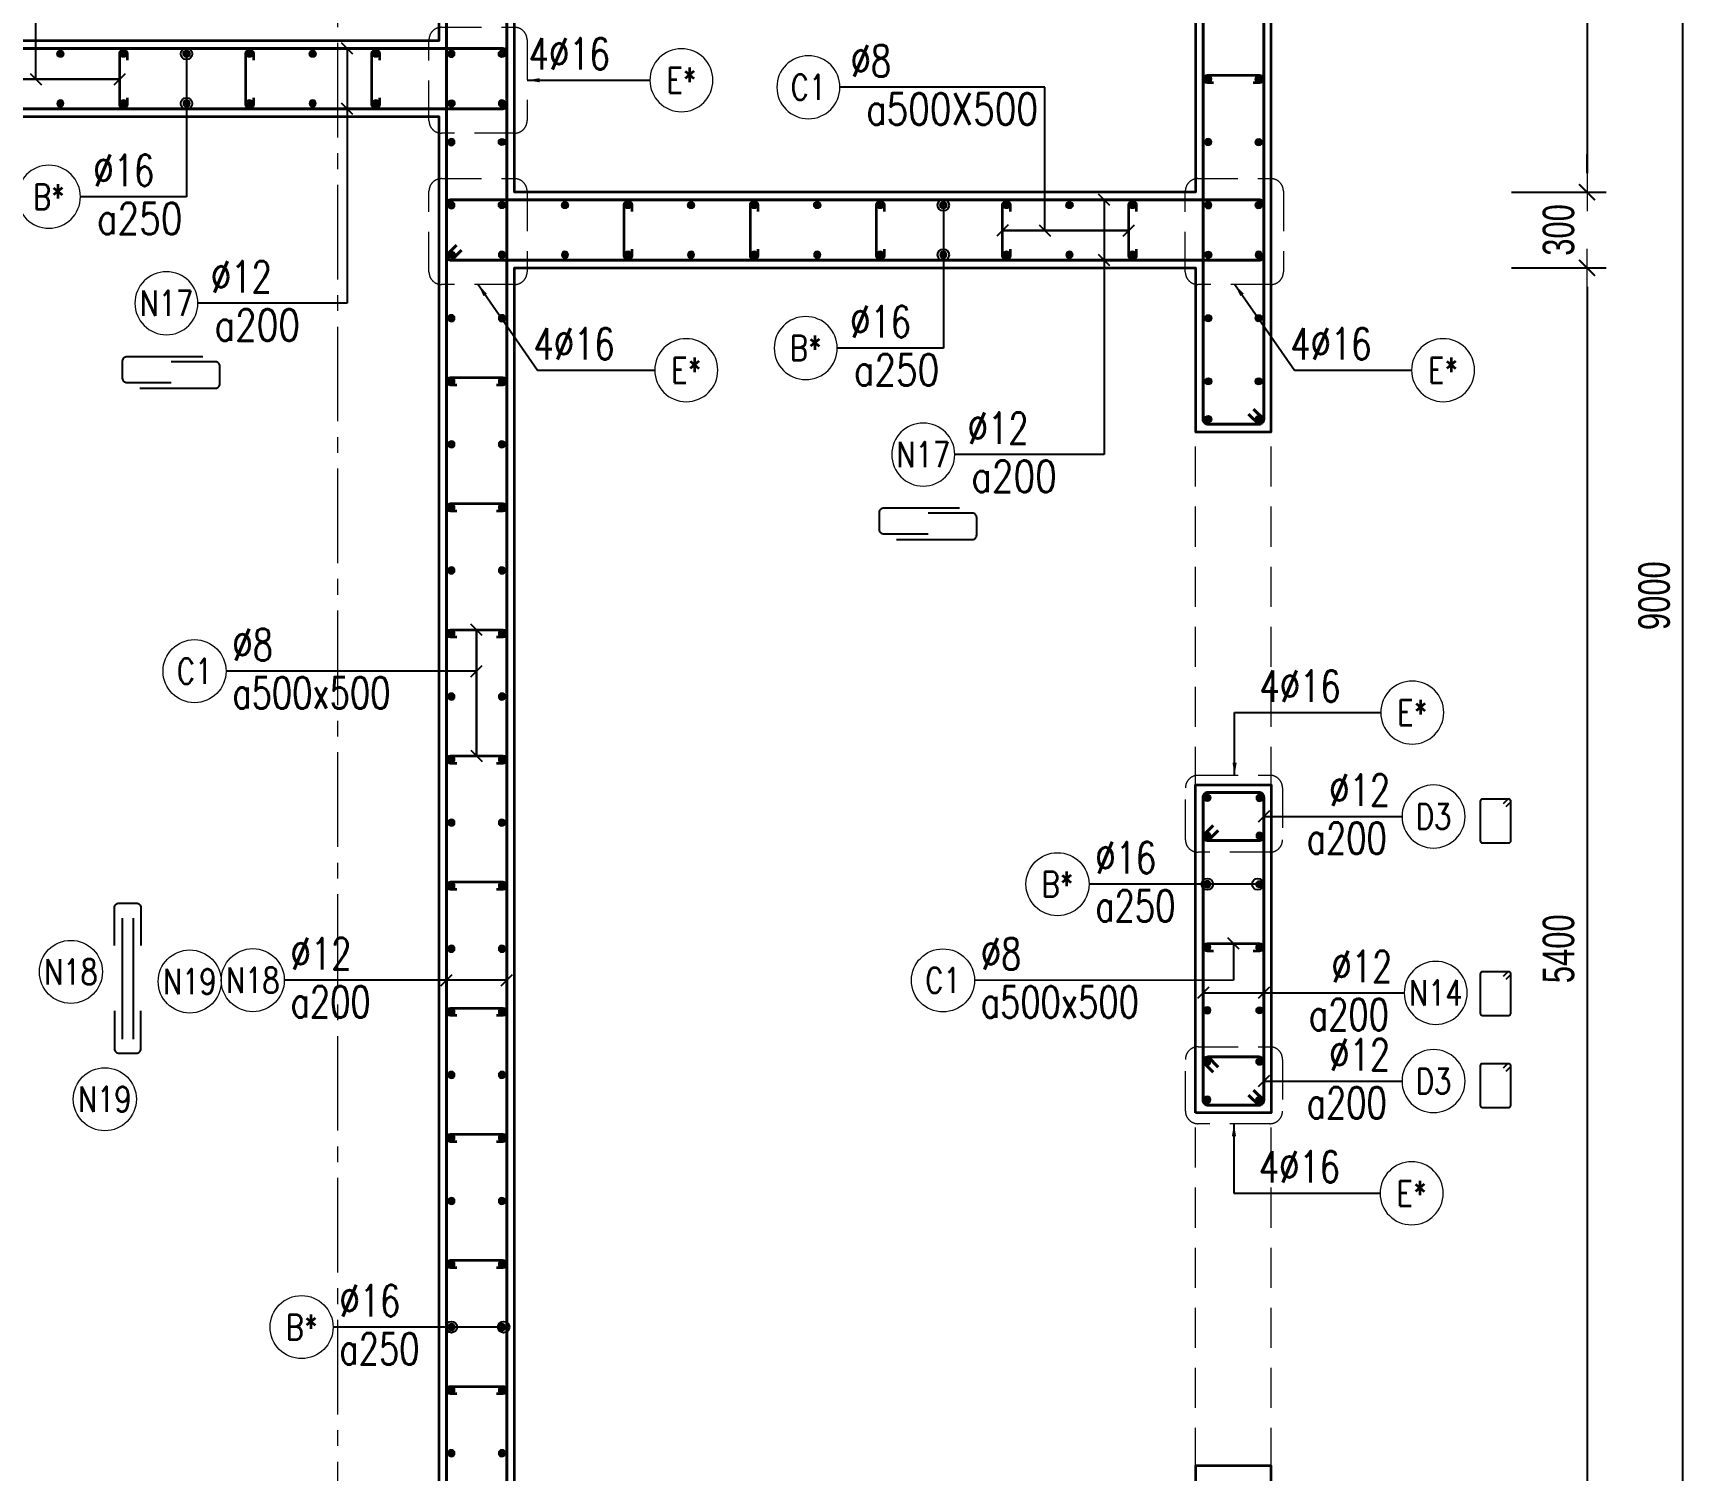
# Model space of a CAD drawing. Header units: millimetres. Extents: x 944027 to 981803, y -83026 to 82675.
# Drawn here: x 956264 to 962877, y 72288 to 77987 of the extents above; entities that cross this region are included whole.
import ezdxf
from ezdxf.enums import TextEntityAlignment as Align

# ---------------------------------------------------------------- set-up
doc = ezdxf.new("R2010")
doc.units = ezdxf.units.MM
doc.header["$MEASUREMENT"] = 0
for name, pattern in [('HIDDEN', [9.525, 6.35, -3.175]), ('HIDDEN2', [4.7625, 3.175, -1.5875]), ('HT_Grid$0$CENTER2', [1.125, 0.75, -0.125, 0.125, -0.125])]:
    doc.linetypes.add(name, pattern=pattern)
doc.layers.get('0').update_dxf_attribs({"lineweight": 20})
doc.layers.get('Defpoints').update_dxf_attribs({"color": 151, "lineweight": 9})
for name, color, linetype in [('Hidden', 9, 'HIDDEN'), ('Leader', 6, 'Continuous'), ('Ligature', 1, 'Continuous')]:
    doc.layers.add(name, color=color, linetype=linetype)
for name, color, linetype, lineweight in [('HT_Grid$0$NDC_S_AXIS', 5, 'HT_Grid$0$CENTER2', 13), ('KC-LEADER', 153, 'Continuous', 18), ('KC-THEP', 6, 'Continuous', 40), ('NDC_S_BEAM', 3, 'HIDDEN2', 20), ('NDC_S_DIM', 1, 'Continuous', 15), ('NDC_S_HIDDEN', 8, 'HIDDEN2', 13), ('NDC_S_LEADER', 1, 'Continuous', 15), ('NDC_S_REBAR', 4, 'Continuous', 35), ('NDC_S_STIRRUP', 4, 'Continuous', 40), ('NDC_S_VN TEXT', 7, 'Continuous', 20), ('NDC_S_WALL', 6, 'Continuous', 35)]:
    doc.layers.add(name, color=color, linetype=linetype, lineweight=lineweight)
doc.styles.add('NDC_ARIAL', font='arial.ttf', dxfattribs={"width": 0.85})
doc.styles.add('NDC_DIM', font='', dxfattribs={"width": 0.75})
doc.styles.add('NDC_EN TXT', font='romans.shx', dxfattribs={"width": 0.8})
doc.styles.get('NDC_DIM').set_extended_font_data('Dotum')
doc.dimstyles.new('NDC_1-50', dxfattribs={"dimscale": 50, "dimtxt": 2.5, "dimasz": 1, "dimexe": 1.5, "dimexo": 0, "dimgap": 0.8, "dimtad": 1, "dimdec": 0, "dimdsep": 46, "dimtxsty": 'NDC_ARIAL', "dimblk": 'DIMMARK', "dimcen": 49999.938995, "dimdle": 1.5, "dimclrd": 1, "dimclre": 1, "dimclrt": 3, "dimadec": 0, "dimazin": 0, "dimtfac": 1, "dimtdec": 0, "dimtix": 1, "dimtmove": 2, "dimatfit": 3, "dimfxl": 1, "dimarcsym": 0})
doc.dimstyles.new('NDC_dim_30', dxfattribs={"dimscale": 30, "dimtxt": 2.5, "dimasz": 1.5, "dimexe": 1.5, "dimexo": 2.5, "dimgap": 1, "dimtad": 1, "dimdec": 0, "dimzin": 0, "dimdsep": 46, "dimtxsty": 'NDC_DIM', "dimblk": 'DIMMARK', "dimcen": 0.09, "dimdle": 1.2, "dimclrd": 1, "dimclre": 1, "dimclrt": 3, "dimadec": 0, "dimazin": 0, "dimtfac": 1, "dimtdec": 0, "dimtix": 1, "dimtofl": 0, "dimtmove": 0, "dimatfit": 3, "dimfxl": 6, "dimfxlon": 1, "dimtolj": 1, "dimtzin": 0, "dimarcsym": 0})
doc.dimstyles.new('NDC_dim_50', dxfattribs={"dimscale": 50, "dimtxt": 2.5, "dimasz": 1.5, "dimexe": 1.5, "dimexo": 2.5, "dimgap": 1, "dimtad": 1, "dimdec": 0, "dimzin": 0, "dimdsep": 46, "dimtxsty": 'NDC_DIM', "dimblk": 'DIMMARK', "dimcen": 0.09, "dimdle": 1.2, "dimclrd": 1, "dimclre": 1, "dimclrt": 3, "dimadec": 0, "dimazin": 0, "dimtfac": 1, "dimtdec": 0, "dimtix": 1, "dimtofl": 0, "dimtmove": 0, "dimatfit": 3, "dimfxl": 6, "dimfxlon": 1, "dimtolj": 1, "dimtzin": 0, "dimarcsym": 0})

# ---------------------------------------------------------------- blocks, each defined once
blk = doc.blocks.new('THEP')
at = {"layer": 'KC-LEADER', "color": 6}
blk.add_circle((0, 0), 14, dxfattribs=at)
at = {"layer": 'KC-THEP'}
for p, q in [((-14, 0), (14, 0)), ((9.9, 9.9), (-9.9, -9.9)), ((-9.9, 9.9), (9.9, -9.9)), ((0, 14), (0, -14))]:
    blk.add_line(p, q, dxfattribs=at)
blk = doc.blocks.new('DIMMARK')
at = {"layer": 'NDC_S_DIM', "color": 1}
blk.add_line((-1.5, 0), (1, 0), dxfattribs=at)
at = {"layer": 'NDC_S_DIM', "color": 2, "const_width": 0.1}
blk.add_lwpolyline([(-0.424, -0.424), (0.424, 0.424)], dxfattribs=at)
blk = doc.blocks.new('*U10')
blk.add_circle((2.5, 0), 2.5)
at = {"layer": 'NDC_S_VN TEXT', "color": 3, "style": 'NDC_EN TXT'}
for tag, width, p in [('DK2', 0.75, (-0.85, 0.85)), ('KC2', 0.8, (-0.85, -2.97))]:
    blk.add_attdef(tag, text='', height=2.5, dxfattribs=dict(at, width=width)).set_placement(p, align=Align.RIGHT)
at = {"layer": 'NDC_S_VN TEXT', "color": 7, "style": 'NDC_EN TXT', "width": 0.8}
blk.add_attdef('SH3', text='', height=2, dxfattribs=at).set_placement((2.5, 0), align=Align.MIDDLE)
blk = doc.blocks.new('A$C72321851')
at = {"layer": 'Ligature'}
for points in [[(-60.9, -129.3), (-60.9, 170.9, -0.414214), (-43.3, 188.5), (25.8, 188.5, -0.414214), (43.4, 170.9), (43.4, -4.3)], [(-39.7, -4.3), (-39.7, -179.5, 0.414214), (-22.1, -197.1), (47, -197.1, 0.414214), (64.6, -179.5), (64.6, 120.7)]]:
    blk.add_lwpolyline(points, format="xyb", dxfattribs=at)
blk = doc.blocks.new('*U13')
blk.add_circle((-2.5, 0), 2.5)
at = {"layer": 'NDC_S_VN TEXT', "color": 3, "style": 'NDC_EN TXT', "width": 0.75}
blk.add_attdef('DK1', (0.5, 0.85), '', height=2.5, dxfattribs=at)
at = {"layer": 'NDC_S_VN TEXT', "color": 7, "style": 'NDC_EN TXT', "width": 0.8}
blk.add_attdef('SH2', text='', height=2, dxfattribs=at).set_placement((-2.5, 0), align=Align.MIDDLE)
blk = doc.blocks.new('*U11')
blk.add_circle((-2.5, 0), 2.5)
at = {"layer": 'NDC_S_VN TEXT', "color": 3, "style": 'NDC_EN TXT', "width": 0.75}
for tag, p in [('DK1', (0.5, 0.85)), ('KC1', (0.5, -2.97))]:
    blk.add_attdef(tag, p, '', height=2.5, dxfattribs=at)
at = {"layer": 'NDC_S_VN TEXT', "color": 7, "style": 'NDC_EN TXT', "width": 0.8}
blk.add_attdef('SH2', text='', height=2, dxfattribs=at).set_placement((-2.5, 0), align=Align.MIDDLE)
blk = doc.blocks.new('*U12')
blk.add_circle((-2.5, 0), 2.5)
at = {"layer": 'NDC_S_VN TEXT', "color": 3, "style": 'NDC_EN TXT', "width": 0.75}
for tag, p in [('DK1', (0.5, 0.85)), ('KC1', (0.5, -2.97))]:
    blk.add_attdef(tag, p, '', height=2.5, dxfattribs=at)
at = {"layer": 'NDC_S_VN TEXT', "color": 7, "style": 'NDC_EN TXT', "width": 0.8}
blk.add_attdef('SH2', text='', height=2, dxfattribs=at).set_placement((-2.5, 0), align=Align.MIDDLE)
blk = doc.blocks.new('A$C7BC65A55')
at = {"layer": 'Ligature'}
for p, q in [((-15.2, 372, 0), (-15.2, 38.5, 0)), ((15.2, 372, 0), (15.2, 38.5, 0))]:
    blk.add_line(p, q, dxfattribs=at)
for points in [[(-36.2, 296.5), (-36.2, 400.9, -0.414214), (-24, 413.1), (24, 413.1, -0.414214), (36.2, 400.9), (36.2, 296.5)], [(-36.2, 116.5), (-36.2, 12.2, 0.414214), (-24, 0), (24, 0, 0.414214), (36.2, 12.2), (36.2, 116.5)]]:
    blk.add_lwpolyline(points, format="xyb", dxfattribs=at)
blk = doc.blocks.new('*D66')
at = {"layer": 'Defpoints', "color": 0, "transparency": 16777216}
for p in [(961171.5, 76488.7), (960871.5, 71738.7), (961171.5, 70076.7)]:
    blk.add_point(p, dxfattribs=at)
at = {"layer": 'NDC_S_DIM', "color": 1, "lineweight": -2, "transparency": 16777216}
for p, q in [((960871.5, 70376.7), (960871.5, 70001.7)), ((961171.5, 70376.7), (961171.5, 70001.7)), ((960796.5, 70076.7), (960721.5, 70076.7)), ((961246.5, 70076.7), (961321.5, 70076.7))]:
    blk.add_line(p, q, dxfattribs=at)
at = {"layer": 'NDC_S_DIM', "color": 1, "lineweight": -2, "transparency": 16777216, "xscale": 75, "yscale": 75, "zscale": 75}
blk.add_blockref('DIMMARK', (960871.5, 70076.7), dxfattribs=at)
at = {"layer": 'NDC_S_DIM', "color": 1, "lineweight": -2, "transparency": 16777216, "xscale": 75, "yscale": 75, "zscale": 75, "rotation": 180}
blk.add_blockref('DIMMARK', (961171.5, 70076.7), dxfattribs=at)
at = {"layer": 'NDC_S_DIM', "color": 3, "transparency": 16777216, "insert": (961021.5, 70189.3), "char_height": 125, "attachment_point": 5, "style": 'NDC_DIM'}
blk.add_mtext('\\A1;300', dxfattribs=at)
blk = doc.blocks.new('*D73')
at = {"layer": 'Defpoints', "color": 0, "transparency": 16777216}
for p in [(961171.5, 80257), (962802.4, 80257), (961171.5, 71257)]:
    blk.add_point(p, dxfattribs=at)
at = {"layer": 'NDC_S_DIM', "color": 1, "lineweight": -2, "transparency": 16777216}
for p, q in [((962502.4, 80257), (962877.4, 80257)), ((962802.4, 71332), (962802.4, 80182)), ((962502.4, 71257), (962877.4, 71257))]:
    blk.add_line(p, q, dxfattribs=at)
at = {"layer": 'NDC_S_DIM', "color": 1, "lineweight": -2, "transparency": 16777216, "xscale": 75, "yscale": 75, "zscale": 75}
for p, rotation in [((962802.4, 80257), 90), ((962802.4, 71257), 270)]:
    blk.add_blockref('DIMMARK', p, dxfattribs=dict(at, rotation=rotation))
at = {"layer": 'NDC_S_DIM', "color": 3, "transparency": 16777216, "insert": (962689.8, 75757), "char_height": 125, "attachment_point": 5, "rotation": 90, "style": 'NDC_DIM'}
blk.add_mtext('\\A1;9000', dxfattribs=at)
blk = doc.blocks.new('*D37')
at = {"layer": 'Defpoints', "color": 0, "ltscale": 200, "transparency": 16777216}
for p in [(960871.5, 79857), (960871.5, 77357), (962423.3, 77357)]:
    blk.add_point(p, dxfattribs=at)
at = {"layer": 'NDC_S_DIM', "color": 1, "lineweight": -2, "ltscale": 200, "transparency": 16777216}
for p, q in [((962123.3, 79857), (962498.3, 79857)), ((962423.3, 79782), (962423.3, 77432)), ((962123.3, 77357), (962498.3, 77357))]:
    blk.add_line(p, q, dxfattribs=at)
at = {"layer": 'NDC_S_DIM', "color": 1, "lineweight": -2, "ltscale": 200, "transparency": 16777216, "xscale": 75, "yscale": 75, "zscale": 75}
for p, rotation in [((962423.3, 79857), 90), ((962423.3, 77357), 270)]:
    blk.add_blockref('DIMMARK', p, dxfattribs=dict(at, rotation=rotation))
at = {"layer": 'NDC_S_DIM', "color": 3, "ltscale": 200, "transparency": 16777216, "insert": (962310.7, 78607), "char_height": 125, "attachment_point": 5, "rotation": 90, "style": 'NDC_DIM'}
blk.add_mtext('\\A1;2500', dxfattribs=at)
blk = doc.blocks.new('*D38')
at = {"layer": 'Defpoints', "color": 0, "ltscale": 200, "transparency": 16777216}
for p in [(960871.5, 77357), (960871.5, 77057), (962423.3, 77057)]:
    blk.add_point(p, dxfattribs=at)
at = {"layer": 'NDC_S_DIM', "color": 1, "lineweight": -2, "ltscale": 200, "transparency": 16777216}
for p, q in [((962423.3, 77432), (962423.3, 77507)), ((962123.3, 77357), (962498.3, 77357)), ((962123.3, 77057), (962498.3, 77057)), ((962423.3, 76982), (962423.3, 76907))]:
    blk.add_line(p, q, dxfattribs=at)
at = {"layer": 'NDC_S_DIM', "color": 1, "lineweight": -2, "ltscale": 200, "transparency": 16777216, "xscale": 75, "yscale": 75, "zscale": 75}
for p, rotation in [((962423.3, 77357), 270), ((962423.3, 77057), 90)]:
    blk.add_blockref('DIMMARK', p, dxfattribs=dict(at, rotation=rotation))
at = {"layer": 'NDC_S_DIM', "color": 3, "ltscale": 200, "transparency": 16777216, "insert": (962310.7, 77207), "char_height": 125, "attachment_point": 5, "rotation": 90, "style": 'NDC_DIM'}
blk.add_mtext('\\A1;300', dxfattribs=at)
blk = doc.blocks.new('*D39')
at = {"layer": 'Defpoints', "color": 0, "ltscale": 200, "transparency": 16777216}
for p in [(960871.5, 77057), (960871.5, 71657), (962423.3, 71657)]:
    blk.add_point(p, dxfattribs=at)
at = {"layer": 'NDC_S_DIM', "color": 1, "lineweight": -2, "ltscale": 200, "transparency": 16777216}
for p, q in [((962123.3, 77057), (962498.3, 77057)), ((962423.3, 76982), (962423.3, 71732)), ((962123.3, 71657), (962498.3, 71657))]:
    blk.add_line(p, q, dxfattribs=at)
at = {"layer": 'NDC_S_DIM', "color": 1, "lineweight": -2, "ltscale": 200, "transparency": 16777216, "xscale": 75, "yscale": 75, "zscale": 75}
for p, rotation in [((962423.3, 77057), 90), ((962423.3, 71657), 270)]:
    blk.add_blockref('DIMMARK', p, dxfattribs=dict(at, rotation=rotation))
at = {"layer": 'NDC_S_DIM', "color": 3, "ltscale": 200, "transparency": 16777216, "insert": (962310.7, 74357), "char_height": 125, "attachment_point": 5, "rotation": 90, "style": 'NDC_DIM'}
blk.add_mtext('\\A1;5400', dxfattribs=at)

msp = doc.modelspace()

# ---------------------------------------------------------------- linework, layer by layer
for centre in [(956413.2, 74265.4), (956884.1, 74227.3), (956547.6, 73760.4)]:
    msp.add_circle(centre, 125)
at = {"layer": 'HT_Grid$0$NDC_S_AXIS', "ltscale": 500}
msp.add_line((957471.5, 69698.4), (957471.5, 81974.6), dxfattribs=at)
at = {"layer": 'Ligature'}
for points in [[(962102.7, 74920.5), (962118.6, 74936.5, 0.668179), (962112.9, 74950.4), (962008.2, 74950.4, 0.414214), (962000.1, 74942.3), (962000.1, 74785.2, 0.414214), (962008.2, 74777), (962112.9, 74777, 0.414214), (962121, 74785.2), (962121, 74942.3, 0.668179), (962107.1, 74948), (962091.1, 74932.1)], [(962102.6, 74236.1), (962118.6, 74252.1, 0.668179), (962112.8, 74266), (962008.2, 74266, 0.414214), (962000, 74257.8), (962000, 74100.7, 0.414214), (962008.2, 74092.6), (962112.8, 74092.6, 0.414214), (962121, 74100.7), (962121, 74257.8, 0.668179), (962107.1, 74263.6), (962091.1, 74247.6)], [(962102.6, 73871.5), (962118.6, 73887.5, 0.668179), (962112.8, 73901.4), (962008.2, 73901.4, 0.414214), (962000, 73893.2), (962000, 73736.1, 0.414214), (962008.2, 73728), (962112.8, 73728, 0.414214), (962121, 73736.1), (962121, 73893.2, 0.668179), (962107.1, 73899), (962091.1, 73883)]]:
    msp.add_lwpolyline(points, format="xyb", dxfattribs=at)
at = {"layer": 'NDC_S_BEAM', "ltscale": 50}
for p, q in [((960871.5, 74998.7), (960871.5, 76398.7)), ((961171.5, 74998.7), (961171.5, 76398.7)), ((960871.5, 72298.7), (960871.5, 73698.7)), ((961171.5, 72298.7), (961171.5, 73698.7))]:
    msp.add_line(p, q, dxfattribs=at)
at = {"layer": 'NDC_S_HIDDEN', "ltscale": 50}
for points in [[(957882.5, 78010.5), (958171.5, 78010.5, -0.414214), (958221.5, 77960.5), (958221.5, 77640.7, -0.414214), (958171.5, 77590.7), (957882.5, 77590.7, -0.414214), (957832.5, 77640.7), (957832.5, 77960.5, -0.414214)], [(957882.5, 77410.5), (958171.5, 77410.5, -0.414214), (958221.5, 77360.5), (958221.5, 77040.7, -0.414214), (958171.5, 76990.7), (957882.5, 76990.7, -0.414214), (957832.5, 77040.7), (957832.5, 77360.5, -0.414214)], [(960880.6, 77410.5), (961169.6, 77410.5, -0.414214), (961219.6, 77360.5), (961219.6, 77040.7, -0.414214), (961169.6, 76990.7), (960880.6, 76990.7, -0.414214), (960830.6, 77040.7), (960830.6, 77360.5, -0.414214)], [(960881.2, 75044.7), (961166, 75044.7, -0.414214), (961216, 74994.7), (961216, 74789.6, -0.414214), (961166, 74739.6), (960881.2, 74739.6, -0.414214), (960831.2, 74789.6), (960831.2, 74994.7, -0.414214)], [(960881.2, 73968.5), (961166, 73968.5, -0.414214), (961216, 73918.5), (961216, 73713.5, -0.414214), (961166, 73663.5), (960881.2, 73663.5, -0.414214), (960831.2, 73713.5), (960831.2, 73918.5, -0.414214)]]:
    msp.add_lwpolyline(points, format="xyb", close=True, dxfattribs=at)
at = {"layer": 'NDC_S_REBAR'}
for points in [[(956636.5, 77730.5), (956636.5, 77705.5, -1), (956606.5, 77705.5), (956606.5, 77905.5, -1), (956636.5, 77905.5), (956636.5, 77880.5)], [(957136.5, 77730.5), (957136.5, 77705.5, -1), (957106.5, 77705.5), (957106.5, 77905.5, -1), (957136.5, 77905.5), (957136.5, 77880.5)], [(957636.5, 77730.5), (957636.5, 77705.5, -1), (957606.5, 77705.5), (957606.5, 77905.5, -1), (957636.5, 77905.5), (957636.5, 77880.5)], [(960943, 77790.5), (960918, 77790.5, -1), (960918, 77820.5), (961125, 77820.5, -1), (961125, 77790.5), (961100, 77790.5)], [(958636.5, 77130.5), (958636.5, 77105.5, -1), (958606.5, 77105.5), (958606.5, 77305.5, -1), (958636.5, 77305.5), (958636.5, 77280.5)], [(959136.5, 77130.5), (959136.5, 77105.5, -1), (959106.5, 77105.5), (959106.5, 77305.5, -1), (959136.5, 77305.5), (959136.5, 77280.5)], [(959636.5, 77130.5), (959636.5, 77105.5, -1), (959606.5, 77105.5), (959606.5, 77305.5, -1), (959636.5, 77305.5), (959636.5, 77280.5)], [(960136.5, 77130.5), (960136.5, 77105.5, -1), (960106.5, 77105.5), (960106.5, 77305.5, -1), (960136.5, 77305.5), (960136.5, 77280.5)], [(960636.5, 77130.5), (960636.5, 77105.5, -1), (960606.5, 77105.5), (960606.5, 77305.5, -1), (960636.5, 77305.5), (960636.5, 77280.5)], [(957943, 76592), (957918, 76592, -1), (957918, 76622), (958125, 76622, -1), (958125, 76592), (958100, 76592)], [(957943, 76092), (957918, 76092, -1), (957918, 76122), (958125, 76122, -1), (958125, 76092), (958100, 76092)], [(957943, 75592), (957918, 75592, -1), (957918, 75622), (958125, 75622, -1), (958125, 75592), (958100, 75592)], [(957943, 75092), (957918, 75092, -1), (957918, 75122), (958125, 75122, -1), (958125, 75092), (958100, 75092)], [(957943, 74592), (957918, 74592, -1), (957918, 74622), (958125, 74622, -1), (958125, 74592), (958100, 74592)], [(960943, 74348), (960918, 74348, -1), (960918, 74378), (961125, 74378, -1), (961125, 74348), (961100, 74348)], [(957943, 74092), (957918, 74092, -1), (957918, 74122), (958125, 74122, -1), (958125, 74092), (958100, 74092)], [(957943, 73592), (957918, 73592, -1), (957918, 73622), (958125, 73622, -1), (958125, 73592), (958100, 73592)], [(957943, 73092), (957918, 73092, -1), (957918, 73122), (958125, 73122, -1), (958125, 73092), (958100, 73092)], [(957943, 72592), (957918, 72592, -1), (957918, 72622), (958125, 72622, -1), (958125, 72592), (958100, 72592)]]:
    msp.add_lwpolyline(points, format="xyb", dxfattribs=at)
at = {"layer": 'NDC_S_STIRRUP'}
for points in [[(958101.5, 71247), (958141.5, 71207, -0.414214), (958121.5, 71187), (957921.5, 71187, -0.414214), (957901.5, 71207), (957901.5, 80307, -0.414214), (957921.5, 80327), (958121.5, 80327, -0.414214), (958141.5, 80307), (958141.5, 71207, -0.414214), (958121.5, 71187), (958081.5, 71227)], [(961101.5, 76497), (961141.5, 76457, -0.414214), (961121.5, 76437), (960921.5, 76437, -0.414214), (960901.5, 76457), (960901.5, 80307, -0.414214), (960921.5, 80327), (961121.5, 80327, -0.414214), (961141.5, 80307), (961141.5, 76457, -0.414214), (961121.5, 76437), (961081.5, 76477)], [(954861.5, 77727), (954821.5, 77687, -0.414214), (954801.5, 77707), (954801.5, 77907, -0.414214), (954821.5, 77927), (958121.5, 77927, -0.414214), (958141.5, 77907), (958141.5, 77707, -0.414358), (958121.5, 77687), (954821.5, 77687, -0.414214), (954801.5, 77707), (954841.5, 77747)], [(957961.5, 77127), (957921.5, 77087, -0.414214), (957901.5, 77107), (957901.5, 77307, -0.414214), (957921.5, 77327), (961121.5, 77327, -0.414214), (961141.5, 77307), (961141.5, 77107, -0.414358), (961121.5, 77087), (957921.5, 77087, -0.414214), (957901.5, 77107), (957941.5, 77147)], [(961101.5, 73797), (961141.5, 73757, -0.414214), (961121.5, 73737), (960921.5, 73737, -0.414214), (960901.5, 73757), (960901.5, 74957, -0.414214), (960921.5, 74977), (961121.5, 74977, -0.414214), (961141.5, 74957), (961141.5, 73757, -0.414214), (961121.5, 73737), (961081.5, 73777)], [(960941.5, 74846), (960901.5, 74806, 0.414214), (960921.5, 74786), (961121.5, 74786, 0.414214), (961141.5, 74806), (961141.5, 74957, 0.414214), (961121.5, 74977), (960921.5, 74977, 0.414214), (960901.5, 74957), (960901.5, 74806, 0.414214), (960921.5, 74786), (960961.5, 74826)], [(960941.5, 73868), (960901.5, 73908, -0.414214), (960921.5, 73928), (961121.5, 73928, -0.414214), (961141.5, 73908), (961141.5, 73757, -0.414214), (961121.5, 73737), (960921.5, 73737, -0.414214), (960901.5, 73757), (960901.5, 73908, -0.414214), (960921.5, 73928), (960961.5, 73888)]]:
    msp.add_lwpolyline(points, format="xyb", dxfattribs=at)
at = {"layer": 'NDC_S_WALL'}
for points in [[(953621.5, 71157), (961171.5, 71157), (961171.5, 72307), (960871.5, 72307), (960871.5, 71657), (958171.5, 71657), (958171.5, 77057), (960871.5, 77057), (960871.5, 76407), (961171.5, 76407), (961171.5, 80357), (960071.5, 80357), (960071.5, 79857), (960871.5, 79857), (960871.5, 77357), (958171.5, 77357), (958171.5, 79857), (958971.5, 79857), (958971.5, 80357), (956921.5, 80357), (956921.5, 79857), (957871.5, 79857), (957871.5, 77957), (955071.5, 77957)], [(955071.5, 77657), (957871.5, 77657), (957871.5, 71657), (953621.5, 71657)], [(960871.5, 73707), (960871.5, 75007), (961171.5, 75007), (961171.5, 73707), (960871.5, 73707)]]:
    msp.add_lwpolyline(points, dxfattribs=at)

# ---------------------------------------------------------------- block references
at = {"layer": 'Hidden', "xscale": 1.44, "yscale": 1.44, "zscale": 1.44}
msp.add_blockref('A$C7BC65A55', (956638.3, 73943.2, 0), dxfattribs=at)
at = {"layer": 'KC-THEP'}
for p, rotation in [((956371.5, 77905.5), 189.6685644363809), ((956621.5, 77905.5), 189.6685644363809), ((956871.5, 77905.5), 189.6685644363809), ((957121.5, 77905.5), 189.6685644363809), ((957371.5, 77905.5), 189.6685644363809), ((957621.5, 77905.5), 189.6685644363809), ((958121.5, 77905.2), 9.66856443638095), ((961121.5, 77805.2), 9.66856443638095), ((957921.5, 77708.6), 9.668564436380898), ((958121.5, 77555.5), 189.6685644363809), ((961121.5, 77555.2), 9.66856443638095), ((958121.5, 77305.5), 189.6685644363809), ((958371.5, 77305.5), 189.6685644363809), ((958621.5, 77305.5), 189.6685644363809), ((958871.5, 77305.5), 189.6685644363809), ((959121.5, 77305.5), 189.6685644363809), ((959371.5, 77305.5), 189.6685644363809), ((959621.5, 77305.5), 189.6685644363809), ((959871.5, 77305.5), 189.6685644363809), ((960121.5, 77305.5), 189.6685644363809), ((960371.5, 77305.5), 189.6685644363809), ((960621.5, 77305.5), 189.6685644363809), ((961121.5, 77305.2), 9.66856443638095), ((957921.5, 77108.9), 189.6685644363809), ((960921.5, 77108.6), 9.668564436380898), ((960921.5, 76857), 9.668564436380926), ((961121.5, 76857), 9.668564436380926), ((960921.5, 76607), 9.668564436380926), ((961121.5, 76607), 9.668564436380926), ((960921.5, 76457), 9.668564436380926), ((961121.5, 76457), 9.668564436380926), ((960918, 74955.2), 189.6685644363809), ((960918, 74805.2), 189.6685644363809), ((961125, 74613), 9.668564436380946), ((961125, 74363), 9.668564436380946), ((961125, 74113), 9.668564436380946), ((961125, 73908.9), 9.668564436380946), ((961125, 73758.9), 9.668564436380946)]:
    msp.add_blockref('THEP', p, dxfattribs=dict(at, rotation=rotation))
at = {"layer": 'KC-THEP', "xscale": -1}
for p, rotation in [((957921.5, 77905.5), 170.331435563619), ((960921.5, 77805.5), 170.331435563619), ((956371.5, 77708.6), 350.3314355636191), ((956621.5, 77708.6), 350.3314355636191), ((956871.5, 77708.6), 350.3314355636191), ((957121.5, 77708.6), 350.3314355636191), ((957371.5, 77708.6), 350.3314355636191), ((957621.5, 77708.6), 350.3314355636191), ((958121.5, 77708.9), 170.331435563619), ((957921.5, 77555.2), 350.3314355636191), ((960921.5, 77555.5), 170.331435563619), ((957921.5, 77305.2), 350.3314355636191), ((960921.5, 77305.5), 170.331435563619), ((958121.5, 77108.6), 350.3314355636191), ((958371.5, 77108.6), 350.3314355636191), ((958621.5, 77108.6), 350.3314355636191), ((958871.5, 77108.6), 350.3314355636191), ((959121.5, 77108.6), 350.3314355636191), ((959371.5, 77108.6), 350.3314355636191), ((959621.5, 77108.6), 350.3314355636191), ((959871.5, 77108.6), 350.3314355636191), ((960121.5, 77108.6), 350.3314355636191), ((960371.5, 77108.6), 350.3314355636191), ((960621.5, 77108.6), 350.3314355636191), ((961121.5, 77108.9), 170.331435563619), ((957921.6, 76857), 350.3314355636191), ((958121.6, 76857), 350.3314355636191), ((957921.6, 76607), 350.3314355636191), ((958121.6, 76607), 350.3314355636191), ((957921.6, 76357), 350.3314355636191), ((958121.6, 76357), 350.3314355636191), ((957921.6, 76107), 350.3314355636191), ((958121.6, 76107), 350.3314355636191), ((957921.6, 75857), 350.3314355636191), ((958121.6, 75857), 350.3314355636191), ((957921.6, 75607), 350.3314355636191), ((958121.6, 75607), 350.3314355636191), ((957921.6, 75357), 350.3314355636191), ((958121.6, 75357), 350.3314355636191), ((957921.6, 75107), 350.3314355636191), ((958121.6, 75107), 350.3314355636191), ((961125, 74955.2), 170.331435563619), ((957921.6, 74857), 350.3314355636191), ((958121.6, 74857), 350.3314355636191), ((961125, 74805.2), 170.331435563619), ((957921.6, 74607), 350.3314355636191), ((958121.6, 74607), 350.3314355636191), ((960918, 74613), 350.3314355636191), ((957921.6, 74357), 350.3314355636191), ((958121.6, 74357), 350.3314355636191), ((960918, 74363), 350.3314355636191), ((957921.6, 74107), 350.3314355636191), ((958121.6, 74107), 350.3314355636191), ((960918, 74113), 350.3314355636191), ((957921.6, 73857), 350.3314355636191), ((958121.6, 73857), 350.3314355636191), ((960918, 73908.9), 350.3314355636191), ((960918, 73758.9), 350.3314355636191), ((957921.6, 73607), 350.3314355636191), ((958121.6, 73607), 350.3314355636191), ((957921.6, 73357), 350.3314355636191), ((958121.6, 73357), 350.3314355636191), ((957921.6, 73107), 350.3314355636191), ((958121.6, 73107), 350.3314355636191), ((957921.6, 72857), 350.3314355636191), ((958121.6, 72857), 350.3314355636191), ((957921.6, 72607), 350.3314355636191), ((958121.6, 72607), 350.3314355636191), ((957921.6, 72357), 350.3314355636191), ((958121.6, 72357), 350.3314355636191)]:
    msp.add_blockref('THEP', p, dxfattribs=dict(at, rotation=rotation))
at = {"layer": 'Leader', "xscale": -1, "rotation": 270.0000000000001}
for p in [(956815.4, 76640.9), (959815.4, 76040.9)]:
    msp.add_blockref('A$C72321851', p, dxfattribs=at)
at = {"layer": 'NDC_S_VN TEXT'}
ref = msp.add_blockref('*U13', (958708.3, 77800.6), dxfattribs=dict(at, xscale=-50, yscale=50, zscale=50))
ref.add_attrib('SH2', 'E*', dxfattribs={"color": 7, "height": 100, "style": 'NDC_EN TXT', "width": 0.8}).set_placement((958833.3, 77800.6), align=Align.MIDDLE)
ref.add_attrib('DK1', '4%%C16', (958227.9, 77842.9), dxfattribs={"color": 3, "height": 125, "style": 'NDC_EN TXT', "width": 0.75})
ref = msp.add_blockref('*U10', (959461.5, 77772.8), dxfattribs=dict(at, xscale=-50, yscale=50, zscale=50))
ref.add_attrib('SH3', 'C1', dxfattribs={"color": 7, "height": 100, "style": 'NDC_EN TXT', "width": 0.8}).set_placement((959336.5, 77772.8), align=Align.MIDDLE)
ref.add_attrib('DK2', '%%c8', dxfattribs={"color": 3, "height": 125, "style": 'NDC_EN TXT', "width": 0.75}).set_placement((959664.7, 77815.1), align=Align.RIGHT)
ref.add_attrib('KC2', 'a500X500', dxfattribs={"color": 3, "height": 125, "style": 'NDC_EN TXT', "width": 0.8}).set_placement((960246.8, 77624.2), align=Align.RIGHT)
ref = msp.add_blockref('*U10', (956450.9, 77338.8), dxfattribs=dict(at, xscale=-50, yscale=50, zscale=50))
ref.add_attrib('SH3', 'B*', dxfattribs={"color": 7, "height": 100, "style": 'NDC_EN TXT', "width": 0.8}).set_placement((956325.9, 77338.8), align=Align.MIDDLE)
ref.add_attrib('DK2', '%%C16', dxfattribs={"color": 3, "height": 125, "style": 'NDC_EN TXT', "width": 0.75}).set_placement((956743.4, 77381.1), align=Align.RIGHT)
ref.add_attrib('KC2', 'a250', dxfattribs={"color": 3, "height": 125, "style": 'NDC_EN TXT', "width": 0.8}).set_placement((956855.3, 77190.2), align=Align.RIGHT)
ref = msp.add_blockref('*U10', (956916.8, 76916.5), dxfattribs=dict(at, xscale=-50, yscale=50, zscale=50))
ref.add_attrib('SH3', 'N17', dxfattribs={"color": 7, "height": 100, "style": 'NDC_EN TXT', "width": 0.8}).set_placement((956791.8, 76916.5), align=Align.MIDDLE)
ref.add_attrib('DK2', '%%C12', dxfattribs={"color": 3, "height": 125, "style": 'NDC_EN TXT', "width": 0.75}).set_placement((957209.3, 76958.7), align=Align.RIGHT)
ref.add_attrib('KC2', 'a200', dxfattribs={"color": 3, "height": 125, "style": 'NDC_EN TXT', "width": 0.8}).set_placement((957321.2, 76767.8), align=Align.RIGHT)
ref = msp.add_blockref('*U10', (959450.9, 76738.8), dxfattribs=dict(at, xscale=-50, yscale=50, zscale=50))
ref.add_attrib('SH3', 'B*', dxfattribs={"color": 7, "height": 100, "style": 'NDC_EN TXT', "width": 0.8}).set_placement((959325.9, 76738.8), align=Align.MIDDLE)
ref.add_attrib('DK2', '%%C16', dxfattribs={"color": 3, "height": 125, "style": 'NDC_EN TXT', "width": 0.75}).set_placement((959743.4, 76781.1), align=Align.RIGHT)
ref.add_attrib('KC2', 'a250', dxfattribs={"color": 3, "height": 125, "style": 'NDC_EN TXT', "width": 0.8}).set_placement((959855.3, 76590.2), align=Align.RIGHT)
ref = msp.add_blockref('*U13', (958727.5, 76651), dxfattribs=dict(at, xscale=-50, yscale=50, zscale=50))
ref.add_attrib('SH2', 'E*', dxfattribs={"color": 7, "height": 100, "style": 'NDC_EN TXT', "width": 0.8}).set_placement((958852.5, 76651), align=Align.MIDDLE)
ref.add_attrib('DK1', '4%%C16', (958247.1, 76693.3), dxfattribs={"color": 3, "height": 125, "style": 'NDC_EN TXT', "width": 0.75})
ref = msp.add_blockref('*U13', (961727.5, 76651), dxfattribs=dict(at, xscale=-50, yscale=50, zscale=50))
ref.add_attrib('SH2', 'E*', dxfattribs={"color": 7, "height": 100, "style": 'NDC_EN TXT', "width": 0.8}).set_placement((961852.5, 76651), align=Align.MIDDLE)
ref.add_attrib('DK1', '4%%C16', (961247.1, 76693.3), dxfattribs={"color": 3, "height": 125, "style": 'NDC_EN TXT', "width": 0.75})
ref = msp.add_blockref('*U10', (959916.8, 76316.5), dxfattribs=dict(at, xscale=-50, yscale=50, zscale=50))
ref.add_attrib('SH3', 'N17', dxfattribs={"color": 7, "height": 100, "style": 'NDC_EN TXT', "width": 0.8}).set_placement((959791.8, 76316.5), align=Align.MIDDLE)
ref.add_attrib('DK2', '%%C12', dxfattribs={"color": 3, "height": 125, "style": 'NDC_EN TXT', "width": 0.75}).set_placement((960209.3, 76358.7), align=Align.RIGHT)
ref.add_attrib('KC2', 'a200', dxfattribs={"color": 3, "height": 125, "style": 'NDC_EN TXT', "width": 0.8}).set_placement((960321.2, 76167.8), align=Align.RIGHT)
at = {"layer": 'NDC_S_VN TEXT', "xscale": 50, "yscale": 50, "zscale": 50}
for name, p, values in [('*U12', (957028.2, 75457.7), {'SH2': 'C1', 'DK1': '%%c8', 'KC1': 'a500x500'}), ('*U11', (960449, 74613), {'SH2': 'B*', 'DK1': '%%C16', 'KC1': 'a250'}), ('*U11', (957259.1, 74232.5), {'SH2': 'N18', 'DK1': '%%C12', 'KC1': 'a200'}), ('*U12', (959995, 74231.7), {'SH2': 'C1', 'DK1': '%%c8', 'KC1': 'a500x500'}), ('*U11', (957452.6, 72857), {'SH2': 'B*', 'DK1': '%%C16', 'KC1': 'a250'})]:
    msp.add_blockref(name, p, dxfattribs=at).add_auto_attribs(values)
at = {"layer": 'NDC_S_VN TEXT'}
ref = msp.add_blockref('*U13', (961605.3, 75293.5), dxfattribs=dict(at, xscale=-50, yscale=50, zscale=50))
ref.add_attrib('SH2', 'E*', dxfattribs={"color": 7, "height": 100, "style": 'NDC_EN TXT', "width": 0.8}).set_placement((961730.3, 75293.5), align=Align.MIDDLE)
ref.add_attrib('DK1', '4%%C16', (961125, 75335.8), dxfattribs={"color": 3, "height": 125, "style": 'NDC_EN TXT', "width": 0.75})
ref = msp.add_blockref('*U11', (961689.7, 74881.5), dxfattribs=dict(at, xscale=-50, yscale=50, zscale=50))
ref.add_attrib('SH2', 'D3', dxfattribs={"color": 7, "height": 100, "style": 'NDC_EN TXT', "width": 0.8}).set_placement((961814.7, 74881.5), align=Align.MIDDLE)
ref.add_attrib('DK1', '%%C12', (961401.4, 74923.8), dxfattribs={"color": 3, "height": 125, "style": 'NDC_EN TXT', "width": 0.75})
ref.add_attrib('KC1', 'a200', (961312.1, 74732.9), dxfattribs={"color": 3, "height": 125, "style": 'NDC_EN TXT', "width": 0.75})
ref = msp.add_blockref('*U11', (961698.3, 74182.2), dxfattribs=dict(at, xscale=-50, yscale=50, zscale=50))
ref.add_attrib('SH2', 'N14', dxfattribs={"color": 7, "height": 100, "style": 'NDC_EN TXT', "width": 0.8}).set_placement((961823.3, 74182.2), align=Align.MIDDLE)
ref.add_attrib('DK1', '%%C12', (961409.9, 74224.5), dxfattribs={"color": 3, "height": 125, "style": 'NDC_EN TXT', "width": 0.75})
ref.add_attrib('KC1', 'a200', (961320.6, 74033.6), dxfattribs={"color": 3, "height": 125, "style": 'NDC_EN TXT', "width": 0.75})
ref = msp.add_blockref('*U11', (961689.7, 73832.5), dxfattribs=dict(at, xscale=-50, yscale=50, zscale=50))
ref.add_attrib('SH2', 'D3', dxfattribs={"color": 7, "height": 100, "style": 'NDC_EN TXT', "width": 0.8}).set_placement((961814.7, 73832.5), align=Align.MIDDLE)
ref.add_attrib('DK1', '%%C12', (961401.3, 73874.8), dxfattribs={"color": 3, "height": 125, "style": 'NDC_EN TXT', "width": 0.75})
ref.add_attrib('KC1', 'a200', (961312, 73683.9), dxfattribs={"color": 3, "height": 125, "style": 'NDC_EN TXT', "width": 0.75})
ref = msp.add_blockref('*U13', (961602.9, 73387.5), dxfattribs=dict(at, xscale=-50, yscale=50, zscale=50))
ref.add_attrib('SH2', 'E*', dxfattribs={"color": 7, "height": 100, "style": 'NDC_EN TXT', "width": 0.8}).set_placement((961727.9, 73387.5), align=Align.MIDDLE)
ref.add_attrib('DK1', '4%%C16', (961122.5, 73429.8), dxfattribs={"color": 3, "height": 125, "style": 'NDC_EN TXT', "width": 0.75})

# ---------------------------------------------------------------- texts
at = {"layer": 'NDC_S_VN TEXT', "color": 7, "style": 'NDC_EN TXT', "width": 0.8}
for tag, p in [('N18', (956413.2, 74265.4)), ('N19', (956884.1, 74227.3)), ('N19', (956547.6, 73760.4))]:
    msp.add_attdef(tag, text='3', height=100, dxfattribs=at).set_placement(p, align=Align.MIDDLE)

# ---------------------------------------------------------------- dimensions: what is measured, and where the dimension line sits
at = {"layer": 'NDC_S_DIM'}
dim = msp.add_linear_dim(base=(962802.4, 80257), p1=(961171.5, 71257), p2=(961171.5, 80257), angle=90, dimstyle='NDC_dim_50', dxfattribs=at)
dim.commit()
dim.dimension.update_dxf_attribs({"geometry": '*D73', "text_midpoint": (962689.8, 75757)})
at = {"layer": 'NDC_S_DIM', "ltscale": 200}
for base, p1, p2, picture, middle in [((962423.3, 77357), (960871.5, 79857), (960871.5, 77357), '*D37', (962310.7, 78607)), ((962423.3, 77057), (960871.5, 77357), (960871.5, 77057), '*D38', (962310.7, 77207)), ((962423.3, 71657), (960871.5, 77057), (960871.5, 71657), '*D39', (962310.7, 74357))]:
    dim = msp.add_linear_dim(base=base, p1=p1, p2=p2, angle=90, dimstyle='NDC_dim_50', override={"dimtmove": 1}, dxfattribs=at)
    dim.commit()
    dim.dimension.update_dxf_attribs({"geometry": picture, "text_midpoint": middle})
at = {"layer": 'NDC_S_DIM'}
dim = msp.add_linear_dim(base=(961171.5, 70076.7), p1=(960871.5, 71738.7), p2=(961171.5, 76488.7), dimstyle='NDC_dim_50', override={"dimtmove": 1}, dxfattribs=at)
dim.commit()
dim.dimension.update_dxf_attribs({"geometry": '*D66', "text_midpoint": (961021.5, 70189.3)})

# ---------------------------------------------------------------- leaders
at = {"layer": 'NDC_S_LEADER'}
for points, dimstyle, override in [([(956274.4, 77805.5), (956274.4, 78372.8), (955461.5, 78372.8)], 'NDC_dim_30', {"dimtad": 0, "dimldrblk": 'Oblique'}), ([(956871.5, 77905.5), (956871.5, 77338.7), (956450.9, 77338.7)], 'NDC_dim_30', {"dimgap": 1, "dimtad": 0, "dimldrblk": 'Origin'}), ([(957508.6, 77927), (957508.6, 76916.3), (956916.8, 76916.3)], 'NDC_dim_30', {"dimtad": 0, "dimldrblk": 'Oblique'}), ([(956106.5, 77805.5), (956606.5, 77805.5)], 'NDC_dim_30', {"dimtad": 0, "dimldrblk": 'Oblique'}), ([(956606.5, 77805.5), (956106.5, 77805.5)], 'NDC_dim_30', {"dimtad": 0, "dimldrblk": 'Oblique'}), ([(958221.5, 77800.6), (958708.3, 77800.6)], 'NDC_1-50', {"dimgap": 0.8, "dimtad": 0}), ([(960274.4, 77205.5), (960274.4, 77772.8), (959461.5, 77772.8)], 'NDC_dim_30', {"dimtad": 0, "dimldrblk": 'Oblique'}), ([(956871.5, 77708.6), (956871.5, 77338.7), (956450.9, 77338.7)], 'NDC_dim_30', {"dimgap": 1, "dimtad": 0, "dimldrblk": 'Origin'}), ([(957508.6, 77687), (957508.6, 76916.3), (956916.8, 76916.3)], 'NDC_dim_30', {"dimtad": 0, "dimldrblk": 'Oblique'}), ([(959871.5, 77305.5), (959871.5, 76738.7), (959450.9, 76738.7)], 'NDC_dim_30', {"dimgap": 1, "dimtad": 0, "dimldrblk": 'Origin'}), ([(960508.6, 77327), (960508.6, 76316.3), (959916.8, 76316.3)], 'NDC_dim_30', {"dimtad": 0, "dimldrblk": 'Oblique'}), ([(960106.5, 77205.5), (960606.5, 77205.5)], 'NDC_dim_30', {"dimtad": 0, "dimldrblk": 'Oblique'}), ([(960606.5, 77205.5), (960106.5, 77205.5)], 'NDC_dim_30', {"dimtad": 0, "dimldrblk": 'Oblique'}), ([(959871.5, 77108.6), (959871.5, 76738.7), (959450.9, 76738.7)], 'NDC_dim_30', {"dimgap": 1, "dimtad": 0, "dimldrblk": 'Origin'}), ([(960508.6, 77087), (960508.6, 76316.3), (959916.8, 76316.3)], 'NDC_dim_30', {"dimtad": 0, "dimldrblk": 'Oblique'}), ([(958027, 76990.7), (958263, 76651), (958727.5, 76651)], 'NDC_1-50', {"dimgap": 0.8, "dimtad": 0}), ([(961027, 76990.7), (961263, 76651), (961727.5, 76651)], 'NDC_1-50', {"dimgap": 0.8, "dimtad": 0}), ([(958021.5, 75622), (958021.5, 75122)], 'NDC_dim_30', {"dimtad": 0, "dimldrblk": 'Oblique'}), ([(958021.5, 75122), (958021.5, 75622)], 'NDC_dim_30', {"dimtad": 0, "dimldrblk": 'Oblique'}), ([(958021.5, 75457.7), (957028.2, 75457.7)], 'NDC_dim_30', {"dimtad": 0, "dimldrblk": 'Oblique'}), ([(961026, 75044.7), (961026, 75293.5), (961607.6, 75293.5)], 'NDC_1-50', {"dimgap": 0.8, "dimtad": 0}), ([(961141.5, 74881.5), (961691.8, 74881.5)], 'NDC_dim_30', {"dimtad": 0, "dimldrblk": 'Oblique'}), ([(961117.9, 74613.3), (960449, 74613)], 'NDC_dim_30', {"dimtad": 0, "dimldrblk": 'Origin'}), ([(960918, 74613), (960449, 74613)], 'NDC_dim_30', {"dimtad": 0, "dimldrblk": 'Origin'}), ([(961021.5, 74378), (961021.5, 74232), (959995, 74231.7)], 'NDC_dim_30', {"dimtad": 0, "dimldrblk": 'Oblique'}), ([(958141.5, 74232.3), (957259.1, 74232.3)], 'NDC_dim_30', {"dimtad": 0, "dimldrblk": 'Oblique'}), ([(957901.5, 74232.3), (957259.1, 74232.3)], 'NDC_dim_30', {"dimtad": 0, "dimldrblk": 'Oblique'}), ([(960901.5, 74182), (961698.3, 74182)], 'NDC_dim_30', {"dimtad": 0, "dimldrblk": 'Oblique'}), ([(961141.5, 74182), (961698.3, 74182)], 'NDC_dim_30', {"dimtad": 0, "dimldrblk": 'Oblique'}), ([(961141.5, 73832.5), (961691.8, 73832.5)], 'NDC_dim_30', {"dimtad": 0, "dimldrblk": 'Oblique'}), ([(961023.6, 73663.5), (961023.6, 73387.5), (961605.2, 73387.5)], 'NDC_1-50', {"dimgap": 0.8, "dimtad": 0}), ([(958128.6, 72857), (957452.6, 72857)], 'NDC_dim_30', {"dimtad": 0, "dimldrblk": 'Origin'}), ([(957921.6, 72857), (957452.6, 72857)], 'NDC_dim_30', {"dimtad": 0, "dimldrblk": 'Origin'})]:
    msp.add_leader(points, dimstyle=dimstyle, override=override, dxfattribs=at)

doc.saveas('drawing.dxf')
